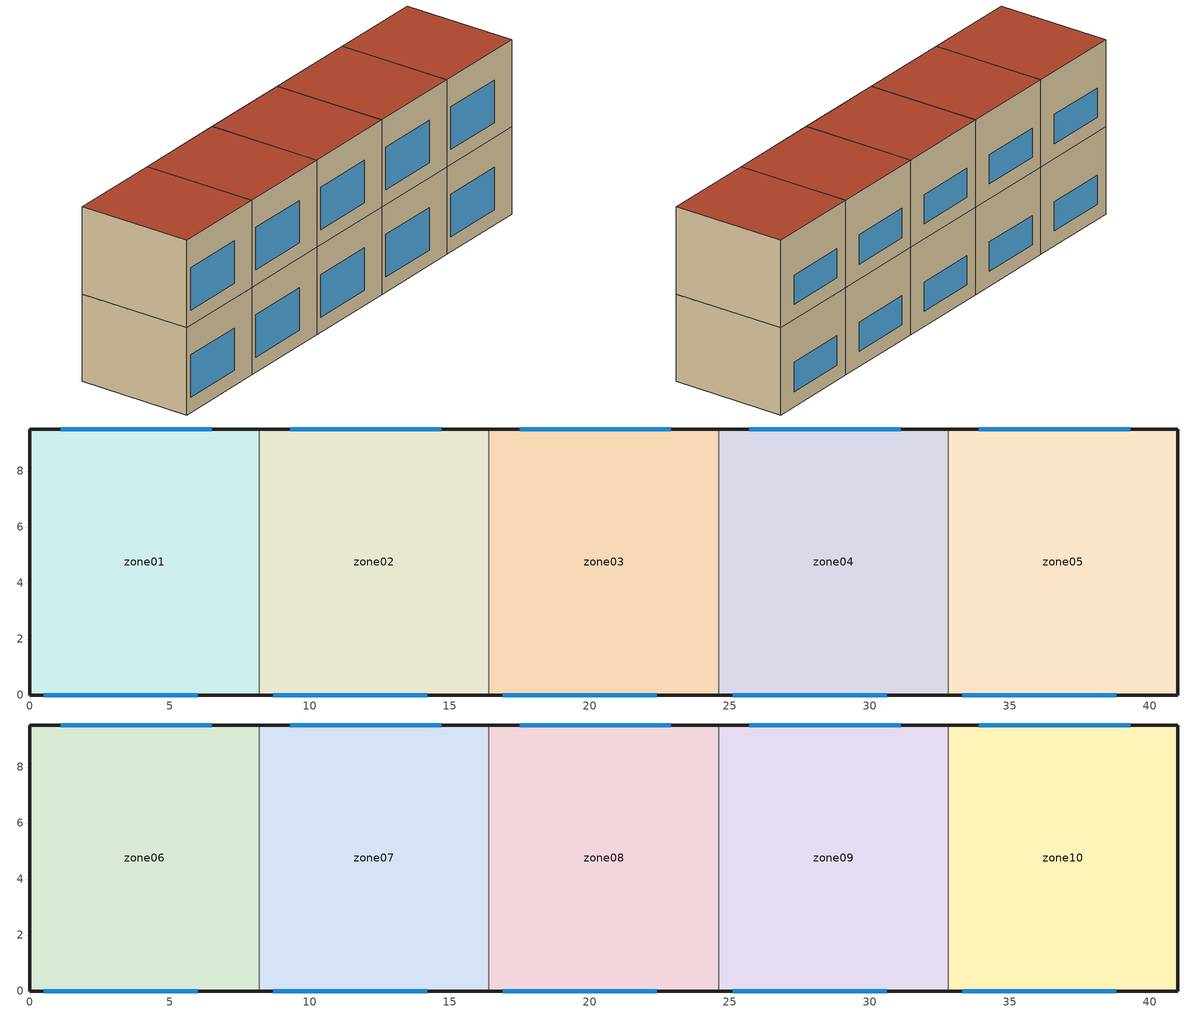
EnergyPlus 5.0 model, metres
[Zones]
zone01
 floor ground (GROUND_FLOOR): 0,0 0,9.5 8.2,9.5 8.2,0 z0
 wall outside (EXT_WALL): 8.2,9.5 0,9.5 0,0 8.2,0 z0:7.2
 wall to zone02 (ADJ_WALL): 8.2,0 8.2,9.5 z0:7.2
 window (EXT_WINDOW1): 0.5,0 6,0 z1.25:4.75; 6.5,9.5 1.1,9.5 z1.25:3.65
 ceiling to zone06 (ADJ_CEILING): 8.2,0 8.2,9.5 0,9.5 0,0 z7.2
zone02
 floor ground (GROUND_FLOOR): 8.2,0 8.2,9.5 16.4,9.5 16.4,0 z0
 wall outside (EXT_WALL): 16.4,9.5 8.2,9.5 / 8.2,0 16.4,0 z0:7.2
 wall to zone03 (ADJ_WALL): 16.4,0 16.4,9.5 z0:7.2
 wall to zone01 (ADJ_WALL): 8.2,9.5 8.2,0 z0:7.2
 window (EXT_WINDOW1): 8.7,0 14.2,0 z1.25:4.75; 14.7,9.5 9.3,9.5 z1.25:3.65
 ceiling to zone07 (ADJ_CEILING): 16.4,0 16.4,9.5 8.2,9.5 8.2,0 z7.2
zone03
 floor ground (GROUND_FLOOR): 16.4,0 16.4,9.5 24.6,9.5 24.6,0 z0
 wall outside (EXT_WALL): 24.6,9.5 16.4,9.5 / 16.4,0 24.6,0 z0:7.2
 wall to zone04 (ADJ_WALL): 24.6,0 24.6,9.5 z0:7.2
 wall to zone02 (ADJ_WALL): 16.4,9.5 16.4,0 z0:7.2
 window (EXT_WINDOW1): 16.9,0 22.4,0 z1.25:4.75; 22.9,9.5 17.5,9.5 z1.25:3.65
 ceiling to zone08 (ADJ_CEILING): 24.6,0 24.6,9.5 16.4,9.5 16.4,0 z7.2
zone04
 floor ground (GROUND_FLOOR): 24.6,0 24.6,9.5 32.8,9.5 32.8,0 z0
 wall outside (EXT_WALL): 32.8,9.5 24.6,9.5 / 24.6,0 32.8,0 z0:7.2
 wall to zone05 (ADJ_WALL): 32.8,0 32.8,9.5 z0:7.2
 wall to zone03 (ADJ_WALL): 24.6,9.5 24.6,0 z0:7.2
 window (EXT_WINDOW1): 25.1,0 30.6,0 z1.25:4.75; 31.1,9.5 25.7,9.5 z1.25:3.65
 ceiling to zone09 (ADJ_CEILING): 32.8,0 32.8,9.5 24.6,9.5 24.6,0 z7.2
zone05
 floor ground (GROUND_FLOOR): 32.8,0 32.8,9.5 41,9.5 41,0 z0
 wall outside (EXT_WALL): 32.8,0 41,0 41,9.5 32.8,9.5 z0:7.2
 wall to zone04 (ADJ_WALL): 32.8,9.5 32.8,0 z0:7.2
 window (EXT_WINDOW1): 33.3,0 38.8,0 z1.25:4.75; 39.3,9.5 33.9,9.5 z1.25:3.65
 ceiling to zone10 (ADJ_CEILING): 41,0 41,9.5 32.8,9.5 32.8,0 z7.2
zone06
 floor to zone01 (ADJ_CEILING): 0,0 0,9.5 8.2,9.5 8.2,0 z7.2
 wall outside (EXT_WALL): 8.2,9.5 0,9.5 0,0 8.2,0 z7.2:14.4
 wall to zone07 (ADJ_WALL): 8.2,0 8.2,9.5 z7.2:14.4
 window (EXT_WINDOW1): 0.5,0 6,0 z8.45:11.95; 6.5,9.5 1.1,9.5 z8.45:10.85
 roof outside (EXT_ROOF): 8.2,0 8.2,9.5 0,9.5 0,0 z14.4
zone07
 floor to zone02 (ADJ_CEILING): 8.2,0 8.2,9.5 16.4,9.5 16.4,0 z7.2
 wall outside (EXT_WALL): 16.4,9.5 8.2,9.5 / 8.2,0 16.4,0 z7.2:14.4
 wall to zone08 (ADJ_WALL): 16.4,0 16.4,9.5 z7.2:14.4
 wall to zone06 (ADJ_WALL): 8.2,9.5 8.2,0 z7.2:14.4
 window (EXT_WINDOW1): 8.7,0 14.2,0 z8.45:11.95; 14.7,9.5 9.3,9.5 z8.45:10.85
 roof outside (EXT_ROOF): 16.4,0 16.4,9.5 8.2,9.5 8.2,0 z14.4
zone08
 floor to zone03 (ADJ_CEILING): 16.4,0 16.4,9.5 24.6,9.5 24.6,0 z7.2
 wall outside (EXT_WALL): 24.6,9.5 16.4,9.5 / 16.4,0 24.6,0 z7.2:14.4
 wall to zone09 (ADJ_WALL): 24.6,0 24.6,9.5 z7.2:14.4
 wall to zone07 (ADJ_WALL): 16.4,9.5 16.4,0 z7.2:14.4
 window (EXT_WINDOW1): 16.9,0 22.4,0 z8.45:11.95; 22.9,9.5 17.5,9.5 z8.45:10.85
 roof outside (EXT_ROOF): 24.6,0 24.6,9.5 16.4,9.5 16.4,0 z14.4
zone09
 floor to zone04 (ADJ_CEILING): 24.6,0 24.6,9.5 32.8,9.5 32.8,0 z7.2
 wall outside (EXT_WALL): 32.8,9.5 24.6,9.5 / 24.6,0 32.8,0 z7.2:14.4
 wall to zone10 (ADJ_WALL): 32.8,0 32.8,9.5 z7.2:14.4
 wall to zone08 (ADJ_WALL): 24.6,9.5 24.6,0 z7.2:14.4
 window (EXT_WINDOW1): 25.1,0 30.6,0 z8.45:11.95; 31.1,9.5 25.7,9.5 z8.45:10.85
 roof outside (EXT_ROOF): 32.8,0 32.8,9.5 24.6,9.5 24.6,0 z14.4
zone10
 floor to zone05 (ADJ_CEILING): 32.8,0 32.8,9.5 41,9.5 41,0 z7.2
 wall outside (EXT_WALL): 32.8,0 41,0 41,9.5 32.8,9.5 z7.2:14.4
 wall to zone09 (ADJ_WALL): 32.8,9.5 32.8,0 z7.2:14.4
 window (EXT_WINDOW1): 33.3,0 38.8,0 z8.45:11.95; 39.3,9.5 33.9,9.5 z8.45:10.85
 roof outside (EXT_ROOF): 41,0 41,9.5 32.8,9.5 32.8,0 z14.4
[Building]
TRNSYS18: North Axis {deg}=0; Terrain=City; Loads Convergence Tolerance Value=0; Temperature Convergence Tolerance Value {deltaC}=0; Solar Distribution=FullInteriorAndExterior; Maximum Number of Warmup Days=0
[Site:Location]
not used: Latitude {deg}=0; Longitude {deg}=0; Time Zone {hr}=0; Elevation {m}=0
[Construction]
GROUND_FLOOR; EXT_WALL; EXT_ROOF; ADJ_WALL; ADJ_CEILING; EXT_WINDOW1: 
[WindowProperty:ShadingControl]
ESHADE=0; ISHADE=INPUT 1*MAX_ISHADE : SHADECNTRL=ISHADE_INTERNAL
[SurfaceProperty:OtherSideCoefficients]
BOUNDARY=IDENTICAL; BOUNDARY=INPUT 1*TBOUNDARY; BOUNDARY=INPUT 1*TBOUNDARY_2; BOUNDARY=INPUT 1*TBOUNDARY_3; BOUNDARY=INPUT 1*TGROUND; BOUNDARY=20; BOUNDARY=15
[Zone] Multiplier=1
zone01; zone02; zone03; zone04; zone05; zone06; zone07; zone08; zone09; zone10
